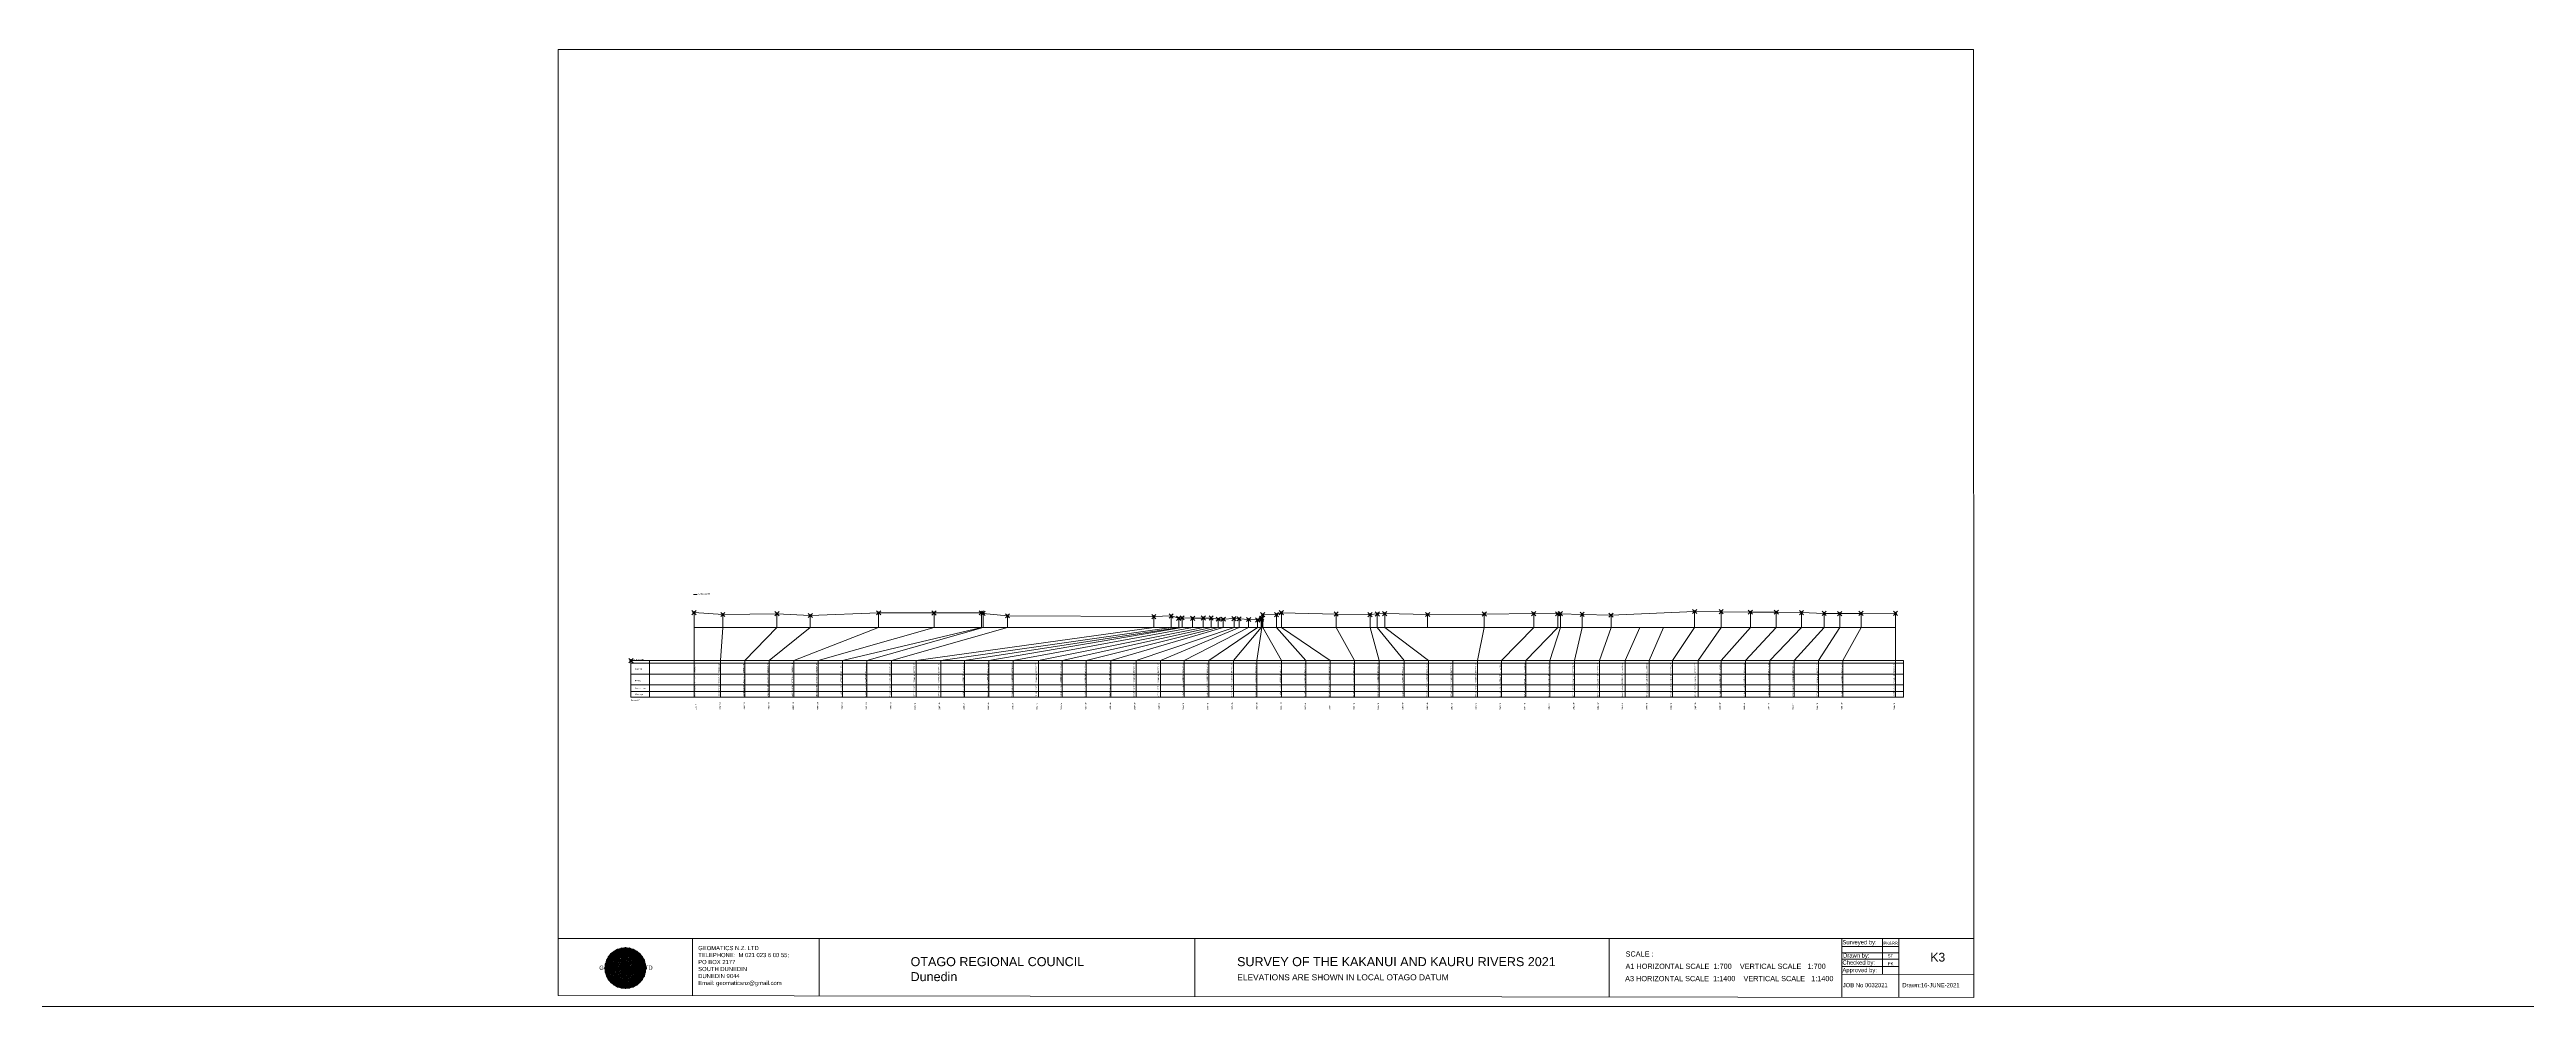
# Model space of a CAD drawing. Header units: millimetres. Extents: x -14020797 to 13046302109, y -19137686871 to 1424965380.
# Drawn here: x -11844555 to -10913291, y 45000 to 404688 of the extents above; entities that cross this region are included whole.
import ezdxf

# ---------------------------------------------------------------- set-up
doc = ezdxf.new("R2010")
doc.units = ezdxf.units.MM
doc.header["$PDMODE"] = 35
doc.header["$PDSIZE"] = 800
doc.layers.get('0').update_dxf_attribs({"lineweight": 0})
doc.layers.add('CODE', color=50, linetype='Continuous', lineweight=0)
doc.layers.add('geo', color=7, linetype='Continuous', lineweight=0)
doc.styles.get("Standard").update_dxf_attribs({"font": 'arial.ttf'})

# ---------------------------------------------------------------- blocks, each defined once
blk = doc.blocks.new('Geomatics_Circle_SPT')
at = {"layer": 'geo', "color": 2, "linetype": 'Continuous', "lineweight": 0}
for p, q in [((0, 25.2), (-25.2, 0)), ((-24.7, 4.9), (-4.9, 24.7)), ((-24.7, -4.9), (4.9, 24.7)), ((4.9, -24.7), (-24.7, 4.9)), ((-24.7, 0), (0, -24.7)), ((-9.7, 23.3), (-23.3, 9.6)), ((9.7, 23.3), (-23.3, -9.7)), ((-23.3, 9.7), (9.7, -23.3)), ((-21, 14), (-14, 21)), ((-21, -14), (14, 21)), ((14, -21), (-21, 14)), ((0, 0), (-17.8, 17.8)), ((0, 0), (-17.8, -17.8)), ((-14, 21), (21, -14)), ((21, 14), (-14, -21)), ((23.3, -9.7), (-9.7, 23.3)), ((-9.7, -23.3), (23.3, 9.7)), ((-4.9, 24.7), (24.7, -4.9)), ((24.7, 4.9), (-4.9, -24.7)), ((25.2, 0), (0, 25.2)), ((0, 0), (17.8, 17.8)), ((0, 0), (17.8, -17.8)), ((0, -24.8), (25.2, 0)), ((4.9, 24.7), (24.7, 4.9)), ((23.3, 9.7), (9.7, 23.3)), ((14, 21), (21, 14)), ((17.8, 18.1), (17.8, 18.1)), ((-4.9, -24.7), (-24.7, -4.9)), ((-23.3, -9.7), (-9.7, -23.3)), ((-14, -21), (-21, -14)), ((-17.8, -17.8), (-17.8, -17.8)), ((24.7, -4.9), (4.9, -24.7)), ((4.9, -24.7), (4.9, -24.7)), ((9.7, -23.3), (23.3, -9.7)), ((21, -14), (14, -21)), ((18.1, -17.8), (18.1, -17.8))]:
    blk.add_line(p, q, dxfattribs=at)
at = {"layer": 'geo', "color": 1, "linetype": 'Continuous', "lineweight": 0}
for p, q in [((-25.2, 0), (9.7, 23.3)), ((-25.2, 0), (-9.6, 23.3)), ((-25.2, 0), (23.3, 9.7)), ((-25.2, 0), (-23.3, 9.7)), ((-23.3, -9.7), (-25.2, 0)), ((-9.6, -23.3), (-25.2, 0)), ((9.7, -23.3), (-25.2, 0)), ((-4.9, 24.8), (-24.7, -4.9)), ((4.9, 24.7), (-24.7, 4.9)), ((14, 21), (-24.7, -4.9)), ((-14, 21), (-24.7, 4.9)), ((21, 14), (-24.7, 4.9)), ((-21, 14), (-24.7, -4.9)), ((0, 0), (-24.7, 4.9)), ((-24.7, 4.9), (-21, -14)), ((-24.7, 4.9), (-4.9, -24.7)), ((-24.7, 4.9), (14, -21)), ((-24.7, 4.9), (-24.7, 4.9)), ((0, 0), (-24.7, -4.9)), ((-23.3, 9.7), (0, 25.2)), ((-23.3, -9.6), (0, 25.2)), ((-23.3, -9.6), (17.8, 17.8)), ((-23.3, 9.7), (-17.8, 17.9)), ((-23.3, -9.6), (-17.8, 17.9)), ((-23.3, 9.7), (17.8, 17.8)), ((-17.8, -17.8), (-23.3, 9.7)), ((0, -25.2), (-23.3, 9.7)), ((-23.3, 9.7), (17.8, -17.8)), ((-23.3, 9.7), (25.2, 0)), ((-23.3, 9.4), (-23.3, 9.4)), ((-23.3, -9.7), (25.2, 0)), ((4.9, 24.8), (-21, -14)), ((-4.9, 24.7), (-21, 14)), ((14, 21), (-21, 14)), ((-14, 21), (-21, -14)), ((0, 0), (-21, 14)), ((-21, 14), (-14, -21)), ((-21, 14), (4.9, -24.7)), ((-21, 14), (-21, 14)), ((24.7, 4.9), (-21, 14)), ((0, 0), (-21, -14)), ((-17.9, 17.6), (-17.9, 17.6)), ((-17.8, 17.8), (9.7, 23.3)), ((-17.8, 17.8), (-9.6, 23.3)), ((-17.8, -17.8), (9.7, 23.3)), ((-17.8, -17.8), (-9.7, 23.3)), ((-9.7, -23.3), (-17.8, 17.8)), ((-17.8, 17.8), (9.7, -23.3)), ((-17.8, 17.8), (23.3, -9.6)), ((-17.8, 17.8), (23.3, 9.7)), ((-17.8, -17.8), (23.3, 9.7)), ((4.9, 24.7), (-14, 21)), ((-4.9, 24.7), (-14, -20.9)), ((0, 0), (-14, 21)), ((-14, 21), (-4.9, -24.7)), ((-14, 21), (-14, 21)), ((24.7, -4.9), (-14, 21)), ((21, 14), (-14, 21)), ((-14, -21), (24.7, 4.9)), ((0, 0), (-14, -21)), ((-9.8, 23.1), (-9.8, 23.1)), ((-9.7, 23.3), (0, 25.2)), ((-9.7, 23.3), (0, -25.2)), ((-9.7, -23.3), (0, 25.2)), ((-9.6, 23.3), (17.8, -17.8)), ((-9.6, 23.3), (25.2, 0)), ((-9.6, 23.3), (17.8, 17.8)), ((-9.6, -23.3), (17.8, 17.9)), ((25.2, 0), (-9.6, -23.3)), ((0, 0), (-4.9, 24.7)), ((-4.9, 24.7), (-4.9, 24.7)), ((21, -14), (-4.9, 24.7)), ((24.8, 4.9), (-4.9, 24.7)), ((14, 21), (-4.9, 24.7)), ((-4.9, -24.7), (21, 14)), ((0, 0), (-4.9, -24.7)), ((-0.2, 25.1), (-0.2, 25.1)), ((0, 25.2), (9.7, -23.3)), ((0, 25.2), (23.3, -9.7)), ((0, 25.2), (23.3, 9.7)), ((0, 25.2), (9.7, 23.3)), ((0, 0), (4.9, 24.7)), ((0, -25.2), (9.7, 23.3)), ((0, 0), (14, 21)), ((0, 0), (21, 14)), ((23.3, 9.7), (0, -25.2)), ((0, 0), (24.8, 4.9)), ((0, 0), (4.9, -24.7)), ((0, 0), (14, -21)), ((0, 0), (21, -14)), ((0, 0), (24.8, -4.9)), ((21, 14), (4.9, 24.8)), ((14, -21), (4.9, 24.7)), ((24.7, -4.9), (4.9, 24.7)), ((4.9, 24.7), (4.9, 24.7)), ((4.9, -24.7), (14, 21)), ((4.9, -24.7), (24.7, 4.9)), ((9.4, 23.3), (9.4, 23.3)), ((9.7, 23.3), (17.8, -17.8)), ((9.7, 23.3), (25.2, 0)), ((9.7, 23.3), (17.8, 17.9)), ((17.8, 17.8), (9.7, -23.3)), ((25.2, 0), (9.7, -23.3)), ((21, -14), (14, 21)), ((24.7, 4.9), (14, 21)), ((14, 21), (14, 21)), ((14, -21), (21, 14)), ((17.6, 17.9), (17.6, 17.9)), ((17.8, 17.8), (23.3, -9.7)), ((17.8, 17.8), (23.3, 9.7)), ((23.3, 9.7), (17.8, -17.8)), ((24.7, -4.9), (21, 14)), ((21, 14), (21, 14)), ((21, -14), (24.7, 4.9)), ((23.1, 9.8), (23.1, 9.8)), ((23.3, 9.7), (25.2, 0)), ((25.2, 0), (23.3, -9.6)), ((24.7, 4.9), (24.7, 4.9)), ((25.1, 0.2), (25.1, 0.2)), ((-25.2, 0), (23.3, -9.7)), ((-25.1, -0.2), (-25.1, -0.2)), ((-24.7, -4.9), (-24.7, -4.9)), ((-24.7, -4.9), (-14, -21)), ((-24.7, -4.9), (4.9, -24.7)), ((-24.7, -4.9), (21, -14)), ((-17.8, -17.8), (-23.3, -9.7)), ((0, -25.2), (-23.3, -9.6)), ((17.8, -17.8), (-23.3, -9.6)), ((-23.1, -9.8), (-23.1, -9.8)), ((-21, -14), (24.7, -4.9)), ((-21, -14), (-21, -14)), ((-21, -14), (-4.9, -24.7)), ((-21, -14), (14, -21)), ((23.3, -9.7), (-17.8, -17.8)), ((-9.6, -23.3), (-17.8, -17.8)), ((9.7, -23.3), (-17.8, -17.8)), ((-17.6, -17.9), (-17.6, -17.9)), ((-14, -21), (21, -14)), ((-14, -21), (-14, -21)), ((-14, -21), (4.9, -24.7)), ((17.8, -17.8), (-9.7, -23.3)), ((0, -25.2), (-9.7, -23.3)), ((-9.4, -23.3), (-9.4, -23.3)), ((-4.9, -24.7), (24.7, -4.9)), ((-4.9, -24.7), (14, -21)), ((-4.9, -24.7), (-4.9, -24.7)), ((23.3, -9.6), (0, -25.2)), ((9.7, -23.3), (0, -25.2)), ((0.2, -25.1), (0.2, -25.1)), ((4.9, -24.7), (21, -14)), ((4.9, -24.7), (4.9, -24.7)), ((17.8, -17.8), (9.7, -23.3)), ((9.8, -23.1), (9.8, -23.1)), ((14, -21), (24.7, -4.9)), ((14, -21), (14, -21)), ((23.3, -9.6), (17.8, -17.8)), ((17.9, -17.6), (17.9, -17.6)), ((21, -14), (21, -14)), ((23.3, -9.4), (23.3, -9.4)), ((24.7, -4.9), (24.7, -4.9))]:
    blk.add_line(p, q, dxfattribs=at)
at = {"layer": 'geo', "color": 114, "linetype": 'Continuous', "lineweight": 0}
for p, q in [((17.9, 17.8), (-25.2, 0)), ((-24.7, 4.9), (14, 21)), ((-24.7, -4.9), (21, 14)), ((-14, -21), (-24.7, 4.9)), ((9.7, 23.3), (-23.3, 9.7)), ((0, 0), (-23.3, 9.7)), ((-23.3, 9.7), (-9.7, -23.3)), ((0, 0), (-23.3, -9.7)), ((-4.9, -24.7), (-21, 14)), ((-20.9, 14), (4.9, 24.7)), ((24.8, 4.9), (-20.9, -14)), ((0, 25.2), (-17.8, 17.8)), ((-17.8, 17.8), (0, -25.2)), ((-14, 21), (-4.9, 24.7)), ((4.9, -24.7), (-14, 21)), ((0, 0), (-9.7, 23.3)), ((0, 0), (-9.7, -23.3)), ((-4.9, 24.7), (14, -21)), ((17.8, -17.8), (0, 25.2)), ((0, 0), (9.7, 23.3)), ((0, 0), (23.3, 9.7)), ((0, 0), (9.7, -23.3)), ((0, 0), (23.3, -9.7)), ((4.9, 24.7), (21, -14)), ((23.3, -9.7), (9.7, 23.3)), ((14, 21), (24.7, -4.9)), ((25.2, 0), (17.8, 17.8)), ((21, 14), (24.7, 4.9)), ((-25.2, 0), (-17.8, -17.8)), ((-21, -14), (-24.7, -4.9)), ((-17.8, -17.8), (25.2, 0)), ((24.8, -4.9), (-14, -21)), ((-9.6, -23.3), (23.3, -9.7)), ((21, -14), (-4.9, -24.8)), ((0, -25.2), (17.9, -17.8)), ((14, -21), (4.9, -24.8))]:
    blk.add_line(p, q, dxfattribs=at)
at = {"layer": 'geo', "color": 250, "linetype": 'Continuous', "lineweight": 0}
for p, q in [((0, 0), (-25.2, 0)), ((24.7, 4.9), (-24.7, 4.9)), ((-24.7, 4.9), (-24.7, -4.9)), ((-23.3, 9.7), (23.3, 9.7)), ((-23.3, 9.7), (-23.3, 9.7)), ((-23.3, -9.7), (-23.3, 9.7)), ((21, 14), (-21, 14)), ((-21, 14), (-21, -14)), ((-17.8, 17.8), (17.8, 17.8)), ((-17.8, -17.8), (-17.8, 17.8)), ((-14, 21), (-14, 21)), ((14, 21), (-14, 21)), ((-14, 20.9), (-14, -21)), ((-9.7, 23.3), (9.7, 23.3)), ((-9.7, -23.3), (-9.7, 23.3)), ((-4.9, 24.7), (4.9, 24.7)), ((-4.9, 24.7), (-4.9, -24.7)), ((0, 0), (0, 25.2)), ((0, 0), (0, -25.2)), ((0, 0), (25.2, 0)), ((4.9, 24.7), (4.9, -24.7)), ((9.7, -23.3), (9.7, 23.3)), ((14, 21), (14, -21)), ((17.8, -17.8), (17.8, 17.8)), ((21, 14), (21, 14)), ((21, -14), (21, 14)), ((23.3, 9.7), (23.3, -9.7)), ((24.7, 4.9), (24.7, 4.9)), ((24.7, -4.9), (24.7, 4.9)), ((-24.7, -4.9), (24.7, -4.9)), ((23.3, -9.7), (-23.3, -9.7)), ((-21, -14), (21, -14)), ((17.8, -17.8), (-17.8, -17.8)), ((-14, -21), (14, -21)), ((9.7, -23.3), (-9.7, -23.3)), ((-4.9, -24.7), (4.9, -24.7))]:
    blk.add_line(p, q, dxfattribs=at)
blk = doc.blocks.new('GeomaticsNZ TITLE BLOCK')
at = {"color": 7, "linetype": 'Continuous', "lineweight": 0}
for p, q in [((0, 94.9), (0, 1579.2)), ((0, 1579.2), (2363.4, 1579.2)), ((2363.4, 1579.2), (2364, 94.9)), ((2364, 94.9), (0, 94.9)), ((0, 94.9), (0, 0)), ((15.9, 94.9), (2364, 94.9)), ((224.3, 95.2), (224.3, -0.3)), ((2364, 94.9), (382.6, 94.9)), ((435.8, 95.2), (435.8, -0.7)), ((1063.4, 94.9), (1063.4, -2.4)), ((1755.4, 94.9), (1755.4, -2.6)), ((2143.9, 94.9), (2143.7, -3)), ((2211.5, 94.9), (2211.5, 36.1)), ((2238.6, 94.8), (2238.6, -3.2)), ((2364, -3.5), (2364, 94.9)), ((2143.6, 60.4), (2238.6, 60.4)), ((2143.8, 48.6), (2238.6, 48.6)), ((2143.9, 81.9), (2238.6, 81.7)), ((2143.9, 71), (2238.6, 71)), ((0, 0), (2364, -3.5)), ((2143.8, 35.4), (2364, 35.3))]:
    blk.add_line(p, q, dxfattribs=at)
at = {"color": 7, "linetype": 'Continuous', "lineweight": 0, "xscale": 1.36, "yscale": 1.36, "zscale": 1.36}
blk.add_blockref('Geomatics_Circle_SPT', (112.4, 45.7), dxfattribs=at)
at = {"color": 7, "linetype": 'Continuous', "lineweight": 0}
for s, p in [('PK&RR', (2213.2, 84.8)), ('ST', (2220.3, 63.6)), ('PK', (2220.4, 50.6))]:
    blk.add_text(s, height=5, dxfattribs=at).set_placement(p)
at = {"color": 7, "linetype": 'Continuous', "lineweight": 0, "attachment_point": 1}
for s, width, heights, insert, char_height in [('{\\C256;GEOMATICS N.Z. LTD                   \\PTELEPHONE:  M 021 023 6 00 55;\\PPO BOX 2177\\PSOUTH DUNEDIN\\PDUNEDIN 9044\\PEmail: geomaticsnz@gmail.com}', 3535.727, [94.7], (234, 82.7), 7), ('{\\C256;Surveyed by:}', 3535.727, [0], (2144.7, 92.4), 7), ('{\\C256;Geomatics N.Z. LTD                   }', 125.079, [15.8], (68.8, 49.9), 7), ('{\\C256;OTAGO REGIONAL COUNCIL\\PDunedin}', 3535.727, [0], (588.6, 64), 15), ('{\\C256;SURVEY OF THE KAKANUI AND KAURU RIVERS 2021}', 3535.727, [0], (1133.8, 64), 15), ('{\\C256;Approved by:}', 3535.727, [0], (2144.7, 45.9), 7), ('{\\C256;Checked by:}', 3535.727, [0], (2144.7, 58.6), 7), ('{\\C256;Drawn by:}', 3535.727, [0], (2145.8, 70.4), 7), ('{\\C256;ELEVATIONS ARE SHOWN IN LOCAL OTAGO DATUM}', 3535.727, [0], (1134.1, 35.4), 10), ('{\\C256;JOB No 0032021}', 3535.727, [0], (2145.3, 20.8), 7), ('{\\C256;Drawn:16-JUNE-2021}', 3535.727, [0], (2244.7, 20.7), 7)]:
    blk.add_mtext_dynamic_manual_height_columns(s, width=width, gutter_width=159, heights=heights, dxfattribs=dict(at, insert=insert, char_height=char_height))

msp = doc.modelspace()

# ---------------------------------------------------------------- linework, layer by layer
at = {"color": 1, "linetype": 'Continuous', "lineweight": 0}
msp.add_line((-11602416.255, 199866.554), (-11601124.289, 199866.554), dxfattribs=at)
at = {"linetype": 'Continuous', "lineweight": 0}
for p, q in [((-11602235.075, 193047), (-11602235.075, 161248.305)), ((-11591410.886, 187478.645), (-11592262.56, 175000)), ((-11591410.886, 192337), (-11591410.886, 187478.645)), ((-11571066.76, 187478.645), (-11583138.565, 175000)), ((-11558540.492, 187478.645), (-11574048.931, 175000)), ((-11571066.76, 192599), (-11571066.76, 187478.645)), ((-11532840.616, 187478.645), (-11564686.605, 175000)), ((-11558540.492, 191949), (-11558540.492, 187478.645)), ((-11511994.894, 187478.645), (-11555563.003, 175000)), ((-11494175.226, 187478.645), (-11546478.785, 175000)), ((-11493565.014, 187478.645), (-11537211.737, 175000)), ((-11532840.616, 192961), (-11532840.616, 187478.645)), ((-11484390.529, 187478.645), (-11528016.396, 175000)), ((-11429355.096, 187478.645), (-11518772.919, 175000)), ((-11511994.894, 192902), (-11511994.894, 187478.645)), ((-11422843.81, 187478.645), (-11509433.141, 175000)), ((-11419999.733, 187478.645), (-11500545.091, 175000)), ((-11494175.226, 192953), (-11494175.226, 187478.645)), ((-11493565.014, 192763), (-11493565.014, 187478.645)), ((-11418727.962, 187478.645), (-11491412.106, 175000)), ((-11484390.529, 191834), (-11484390.529, 187478.645)), ((-11482279.121, 175000), (-11414812.161, 187478.645)), ((-11410785.642, 187478.645), (-11472700.662, 175000)), ((-11407803.195, 187478.645), (-11463871.448, 175000)), ((-11405158.907, 187478.645), (-11454765.85, 175000)), ((-11403259.457, 187478.645), (-11445516.063, 175000)), ((-11399214.411, 187478.645), (-11436069.259, 175000)), ((-11429355.096, 191527), (-11429355.096, 187478.645)), ((-11397271.063, 187478.645), (-11426854.901, 175000)), ((-11422843.81, 191797), (-11422843.81, 187478.645)), ((-11419999.733, 190908), (-11419999.733, 187478.645)), ((-11418727.962, 191088), (-11418727.962, 187478.645)), ((-11393753.383, 187478.645), (-11417964.279, 175000)), ((-11414812.161, 190918), (-11414812.161, 187478.645)), ((-11410785.642, 190998), (-11410785.642, 187478.645)), ((-11390339.942, 187478.645), (-11408673.464, 175000)), ((-11407803.195, 190968), (-11407803.195, 187478.645)), ((-11405158.907, 190568), (-11405158.907, 187478.645)), ((-11403259.457, 190588), (-11403259.457, 187478.645)), ((-11388991.157, 187478.645), (-11399382.648, 175000)), ((-11399214.411, 190799), (-11399214.411, 187478.645)), ((-11397271.063, 190709), (-11397271.063, 187478.645)), ((-11393753.383, 190439), (-11393753.383, 187478.645)), ((-11388808.047, 187478.645), (-11390579.513, 175000)), ((-11390339.942, 190289), (-11390339.942, 187478.645)), ((-11388991.157, 190459), (-11388991.157, 187478.645)), ((-11388808.047, 190959), (-11388808.047, 187478.645)), ((-11388435.032, 192229), (-11388435.032, 187478.645)), ((-11388435.032, 187478.645), (-11381348.645, 175000)), ((-11383248.22, 192299), (-11383248.22, 187478.645)), ((-11372200.283, 175000), (-11383248.22, 187478.645)), ((-11381410.429, 192990), (-11381410.429, 187478.645)), ((-11381410.429, 187478.645), (-11363093.529, 175000)), ((-11360812.285, 192471), (-11360812.285, 187478.645)), ((-11360812.285, 187478.645), (-11353862.236, 175000)), ((-11348080.084, 192281), (-11348080.084, 187478.645)), ((-11348080.084, 187478.645), (-11344602.871, 175000)), ((-11345338.433, 192531), (-11345338.433, 187478.645)), ((-11342536.299, 192652), (-11342536.299, 187478.645)), ((-11326441.749, 192342), (-11326441.749, 187478.645)), ((-11305145.457, 192504), (-11305145.457, 187478.645)), ((-11286540.572, 192685), (-11286540.572, 187478.645)), ((-11277516.119, 192585), (-11277516.119, 187478.645)), ((-11276498.162, 192605), (-11276498.162, 187478.645)), ((-11268332.279, 192386), (-11268332.279, 187478.645)), ((-11257455.717, 192066), (-11257455.717, 187478.645)), ((-11226057.481, 193448), (-11226057.481, 187478.645)), ((-11216056.099, 193378), (-11216056.099, 187478.645)), ((-11205058.835, 193219), (-11205058.835, 187478.645)), ((-11195361.862, 193209), (-11195361.862, 187478.645)), ((-11185846.317, 193060), (-11185846.317, 187478.645)), ((-11177339.491, 192740), (-11177339.491, 187478.645)), ((-11171492.09, 192691), (-11171492.09, 187478.645)), ((-11163454.78, 192721), (-11163454.78, 187478.645)), ((-11150522.025, 192782), (-11150522.025, 161248.305)), ((-11625977.901, 175000), (-11585323.346, 175000)), ((-11618964.752, 175000), (-11618964.752, 161248.305)), ((-11592262.56, 161248.305), (-11592262.56, 175000)), ((-11583138.565, 161248.305), (-11583138.565, 175000)), ((-11574048.931, 161248.305), (-11574048.931, 175000)), ((-11564686.605, 161248.305), (-11564686.605, 175000)), ((-11555563.003, 161248.305), (-11555563.003, 175000)), ((-11546478.785, 161248.305), (-11546478.785, 175000)), ((-11537211.737, 161248.305), (-11537211.737, 175000)), ((-11528016.396, 161248.305), (-11528016.396, 175000)), ((-11518772.919, 161248.305), (-11518772.919, 175000)), ((-11509433.141, 161248.305), (-11509433.141, 175000)), ((-11500545.091, 161248.305), (-11500545.091, 175000)), ((-11491412.106, 161248.305), (-11491412.106, 175000)), ((-11482279.121, 161248.305), (-11482279.121, 175000)), ((-11472700.662, 161248.305), (-11472700.662, 175000)), ((-11463871.448, 161248.305), (-11463871.448, 175000)), ((-11454765.85, 161248.305), (-11454765.85, 175000)), ((-11445516.063, 161248.305), (-11445516.063, 175000)), ((-11436069.259, 161248.305), (-11436069.259, 175000)), ((-11426854.901, 161248.305), (-11426854.901, 175000)), ((-11417964.279, 161248.305), (-11417964.279, 175000)), ((-11408673.464, 161248.305), (-11408673.464, 175000)), ((-11399382.648, 161248.305), (-11399382.648, 175000)), ((-11390579.513, 161248.305), (-11390579.513, 175000)), ((-11381348.645, 161248.305), (-11381348.645, 175000)), ((-11372200.283, 161248.305), (-11372200.283, 175000)), ((-11363093.529, 161248.305), (-11363093.529, 175000)), ((-11353862.236, 161248.305), (-11353862.236, 175000)), ((-11344602.871, 161248.305), (-11344602.871, 175000)), ((-11335295.088, 161248.305), (-11335295.088, 175000)), ((-11326157.951, 161248.305), (-11326157.951, 175000)), ((-11316974.422, 161248.305), (-11316974.422, 175000)), ((-11307693.872, 161248.305), (-11307693.872, 175000)), ((-11298642.434, 161248.305), (-11298642.434, 175000)), ((-11289546.261, 161248.305), (-11289546.261, 175000)), ((-11280441.774, 161248.305), (-11280441.774, 175000)), ((-11271222.468, 161248.305), (-11271222.468, 175000)), ((-11261846.117, 161248.305), (-11261846.117, 175000)), ((-11252184.313, 161248.305), (-11252184.313, 175000)), ((-11243128.396, 161248.305), (-11243128.396, 175000)), ((-11234366.988, 161248.305), (-11234366.988, 175000)), ((-11224722.075, 161248.305), (-11224722.075, 175000)), ((-11216022.849, 161248.305), (-11216022.849, 175000)), ((-11206893.994, 161248.305), (-11206893.994, 175000)), ((-11197745.349, 161248.305), (-11197745.349, 175000)), ((-11188649.819, 161248.305), (-11188649.819, 175000)), ((-11179472.001, 161248.305), (-11179472.001, 175000)), ((-11170312.066, 161248.305), (-11170312.066, 175000))]:
    msp.add_line(p, q, dxfattribs=at)
at = {"color": 7, "linetype": 'Continuous', "lineweight": 0}
for p, q in [((-11602235.075, 187478.645), (-11150522.025, 187478.645)), ((-11625977.901, 175000), (-11625977.901, 161248.305)), ((-11625977.901, 174076.552), (-11147542.213, 174076.552)), ((-11625977.901, 169946.779), (-11147542.213, 169946.779)), ((-11606444.345, 175000), (-11147542.213, 175000)), ((-11147542.213, 175000), (-11147542.213, 161248.305)), ((-11625977.901, 165885.475), (-11147542.213, 165885.475)), ((-11625977.901, 163350.052), (-11147542.213, 163350.052)), ((-11625977.901, 161248.305), (-11147542.213, 161248.305))]:
    msp.add_line(p, q, dxfattribs=at)
for p, q in [((-11345338.433, 187478.645), (-11335295.088, 175000)), ((-11342536.299, 187478.645), (-11326157.951, 175000)), ((-11305145.457, 187478.645), (-11307693.872, 175000)), ((-11286540.572, 187478.645), (-11298642.434, 175000)), ((-11277516.119, 187478.645), (-11289546.261, 175000)), ((-11276498.162, 187478.645), (-11280441.774, 175000)), ((-11268332.279, 187478.645), (-11271222.468, 175000)), ((-11257455.717, 187478.645), (-11261846.117, 175000)), ((-11246696.149, 187478.645), (-11252184.313, 175000)), ((-11237805.056, 187478.645), (-11243128.396, 175000)), ((-11226057.481, 187478.645), (-11234366.988, 175000)), ((-11216056.099, 187478.645), (-11224722.075, 175000)), ((-11205058.835, 187478.645), (-11216022.849, 175000)), ((-11195361.862, 187478.645), (-11206893.994, 175000)), ((-11185846.317, 187478.645), (-11197745.349, 175000)), ((-11177339.491, 187478.645), (-11188649.819, 175000)), ((-11171492.09, 187478.645), (-11179472.001, 175000)), ((-11163454.78, 187478.645), (-11170312.066, 175000))]:
    msp.add_line(p, q)
at = {"color": 3}
msp.add_line((-14020796.985, 45000), (6932249.242, 45000), dxfattribs=at)
at = {"color": 1, "lineweight": 0}
msp.add_lwpolyline([(-11602235.075, 193047), (-11591410.886, 192337), (-11571066.76, 192599), (-11558540.492, 191949), (-11532840.616, 192961), (-11511994.894, 192902), (-11494175.226, 192953), (-11493565.014, 192763), (-11484390.529, 191834), (-11429355.096, 191527), (-11422843.81, 191797), (-11419999.733, 190908), (-11418727.962, 191088), (-11414812.161, 190918), (-11410785.642, 190998), (-11407803.195, 190968), (-11405158.907, 190568), (-11403259.457, 190588), (-11399214.411, 190799), (-11397271.063, 190709), (-11393374.202, 190439), (-11390339.942, 190289), (-11388991.157, 190459), (-11388808.047, 190959), (-11388435.032, 192229), (-11383248.22, 192299), (-11381410.429, 192990), (-11360812.285, 192471), (-11348080.084, 192281), (-11345338.433, 192531), (-11342536.299, 192652), (-11326441.749, 192342), (-11305145.457, 192504), (-11286540.572, 192685), (-11277516.119, 192585), (-11276498.162, 192605), (-11268332.279, 192386), (-11257455.717, 192066), (-11226057.481, 193448), (-11216056.099, 193378), (-11205058.835, 193219), (-11195361.862, 193209), (-11185846.317, 193060), (-11177339.491, 192740), (-11171492.09, 192691), (-11163454.78, 192721), (-11150522.025, 192782)], dxfattribs=at)
at = {"color": 7, "linetype": 'Continuous', "lineweight": 0}
for p in [(-11602235.075, 193047), (-11591410.886, 192337), (-11571066.76, 192599), (-11558540.492, 191949), (-11532840.616, 192961), (-11511994.894, 192902), (-11494175.226, 192953), (-11493565.014, 192763), (-11484390.529, 191834), (-11429355.096, 191527), (-11422843.81, 191797), (-11419999.733, 190908), (-11418727.962, 191088), (-11414812.161, 190918), (-11410785.642, 190998), (-11407803.195, 190968), (-11405158.907, 190568), (-11403259.457, 190588), (-11399214.411, 190799), (-11397271.063, 190709), (-11393753.383, 190439), (-11390339.942, 190289), (-11388991.157, 190459), (-11388808.047, 190959), (-11388435.032, 192229), (-11383248.22, 192299), (-11381410.429, 192990), (-11360812.285, 192471), (-11348080.084, 192281), (-11345338.433, 192531), (-11342536.299, 192652), (-11326441.749, 192342), (-11305145.457, 192504), (-11286540.572, 192685), (-11277516.119, 192585), (-11276498.162, 192605), (-11268332.279, 192386), (-11257455.717, 192066), (-11226057.481, 193448), (-11216056.099, 193378), (-11205058.835, 193219), (-11195361.862, 193209), (-11185846.317, 193060), (-11177339.491, 192740), (-11171492.09, 192691), (-11163454.78, 192721), (-11150522.025, 192782), (-11625977.901, 174999.998)]:
    msp.add_point(p, dxfattribs=at)

# ---------------------------------------------------------------- block references
at = {"color": 7, "linetype": 'Continuous', "lineweight": 0, "xscale": 225.1542332151227, "yscale": 225.1542332151227, "zscale": 225.1542332151227}
msp.add_blockref('GeomaticsNZ TITLE BLOCK', (-11653351.051, 49116.627), dxfattribs=at)

# ---------------------------------------------------------------- texts
at = {"linetype": 'Continuous', "lineweight": 0}
msp.add_text('Ground Level', height=500, dxfattribs=at).set_placement((-11600521.114, 199844.35))
at = {"color": 7, "linetype": 'Continuous', "lineweight": 0}
for s, height, p in [('DATUM 175.00', 500, (-11625977.89, 175146.766)), ('Easting', 500, (-11624453.689, 167162.095)), ('Northing', 500, (-11624451.642, 171560.657)), ('Section K3', 500, (-11625977.901, 159797.682)), ('Ground Level', 500, (-11624435.612, 164275.128)), ('Chainage', 500, (-11624433.225, 162077.102)), ('SCALE :  ', 1962.818, (-11251995.115, 63740.91)), ('K3', 3271.3634, (-11137422.977, 61884.84)), ('A3 HORIZONTAL SCALE  1:1400    VERTICAL SCALE   1:1400 ', 1962.81805, (-11252162.511, 54502.411)), ('A1 HORIZONTAL SCALE  1:700    VERTICAL SCALE   1:700 ', 1962.81805, (-11252015.194, 59121.66))]:
    msp.add_text(s, height=height, dxfattribs=at).set_placement(p)
at = {"linetype": 'Continuous', "lineweight": 0}
for s, p in [('100.24  193.05  1422855.57  5003085.43', (-11601733.028, 161172.248)), ('111.07  192.34  1422865.51  5003080.60', (-11592556.296, 161172.248)), ('131.41  192.60  1422879.91  5003065.96', (-11583379.564, 161172.248)), ('143.94  191.95  1422889.94  5003058.45', (-11574202.833, 161172.248)), ('169.64  192.96  1422906.77  5003038.41', (-11565026.101, 161172.248)), ('190.48  192.90  1422929.29  5003033.28', (-11555849.369, 161172.248)), ('208.30  192.95  1422940.87  5003019.09', (-11546672.637, 161227.841)), ('208.91  192.76  1422943.95  5003022.11', (-11537495.905, 161227.841)), ('218.09  191.83  1422948.95  5003013.54', (-11528319.173, 161227.841)), ('273.12  191.53  1422991.61  5002978.75', (-11519142.441, 161227.841)), ('279.64  191.80  1422996.74  5002974.74', (-11509965.71, 161227.841)), ('282.48  190.91  1423013.92  5002993.92', (-11500789.319, 161227.841)), ('283.75  191.09  1423000.01  5002972.24', (-11491612.587, 161227.841)), ('287.67  190.92  1423003.01  5002969.72', (-11482435.855, 161227.841)), ('291.69  191.00  1423006.19  5002967.25', (-11473259.123, 161227.841)), ('294.68  190.97  1423008.60  5002965.49', (-11464082.391, 161227.841)), ('297.32  190.57  1423010.69  5002963.87', (-11454905.659, 161227.841)), ('299.22  190.59  1423012.10  5002962.59', (-11445728.928, 161227.841)), ('303.27  190.80  1423015.28  5002960.09', (-11436552.196, 161218.974)), ('305.21  190.71  1423016.84  5002958.93', (-11427375.464, 161218.974)), ('308.73  190.44  1423019.64  5002956.80', (-11418198.732, 161218.974)), ('312.14  190.29  1423022.48  5002954.89', (-11409022, 161218.974)), ('313.49  190.46  1423023.30  5002953.75', (-11399845.268, 161218.974)), ('313.67  190.96  1423023.47  5002953.67', (-11390668.536, 161218.974)), ('314.04  192.23  1423023.85  5002953.55', (-11381491.805, 161218.974)), ('319.23  192.30  1423027.83  5002950.22', (-11372315.073, 161218.974)), ('321.07  192.99  1423029.35  5002949.18', (-11363138.341, 161218.974)), ('341.67  192.47  1423045.52  5002936.42', (-11353961.609, 161218.974)), ('354.40  192.28  1423055.56  5002928.59', (-11344784.877, 161218.974)), ('357.14  192.53  1423057.86  5002927.08', (-11335608.145, 161218.974)), ('359.94  192.65  1423060.08  5002925.37', (-11326431.413, 161218.974)), ('376.04  192.34  1423072.55  5002915.19', (-11317254.681, 161218.974)), ('397.33  192.50  1423089.27  5002902.00', (-11308077.95, 161218.974)), ('415.94  192.69  1423103.95  5002890.57', (-11298901.218, 161239.438)), ('424.96  192.59  1423111.27  5002885.28', (-11289724.486, 161239.438)), ('425.98  192.61  1423111.85  5002884.37', (-11280547.754, 161239.438)), ('434.15  192.39  1423118.22  5002879.26', (-11271371.022, 161239.438)), ('445.02  192.07  1423126.89  5002872.69', (-11262194.29, 161239.438)), ('455.78  192.83  1423135.27  5002865.94', (-11253017.558, 161239.438)), ('464.67  193.30  1423142.35  5002860.56', (-11243840.827, 161239.438)), ('476.42  193.45  1423151.57  5002853.28', (-11234664.095, 161239.438)), ('486.42  193.38  1423159.41  5002847.07', (-11225487.363, 161239.438)), ('497.42  193.22  1423168.10  5002840.33', (-11216310.631, 161239.438)), ('507.12  193.21  1423175.71  5002834.32', (-11207133.899, 161219.315)), ('516.63  193.06  1423183.16  5002828.40', (-11197957.167, 161219.315)), ('525.14  192.74  1423189.83  5002823.12', (-11188780.435, 161219.315)), ('530.99  192.69  1423194.43  5002819.51', (-11179603.703, 161219.315)), ('539.02  192.72  1423200.77  5002814.57', (-11170426.972, 161219.315)), ('551.96  192.78  1423211.01  5002806.67', (-11150844.803, 161219.315))]:
    msp.add_text(s, height=500, rotation=90, dxfattribs=at).set_placement(p)
at = {"layer": 'CODE', "linetype": 'Continuous', "lineweight": 0}
for s, p in [('1050  F', (-11601401.034, 156471.432)), ('4007  SH', (-11592231.168, 156538.621)), ('4006  SH', (-11583061.302, 156538.621)), ('4005  SH', (-11573891.436, 156538.621)), ('4004  SH', (-11564721.569, 156538.621)), ('4003  SH', (-11555551.703, 156538.621)), ('4002  SH', (-11546381.496, 156538.621)), ('4001  SH', (-11537211.63, 156538.621)), ('4000  SH', (-11528041.763, 156538.621)), ('3038  SH', (-11518871.897, 156518.158)), ('3037  SH', (-11509701.69, 156518.158)), ('4008  W', (-11500537.963, 156538.621)), ('3036  SH', (-11491368.096, 156518.158)), ('3035  SH', (-11482197.889, 156518.158)), ('3034  S', (-11473027.682, 156518.158)), ('3033  W', (-11463863.955, 156518.158)), ('3032  SH', (-11454693.747, 156518.158)), ('3031  SH', (-11445523.54, 156518.158)), ('3030  SH', (-11436353.333, 156518.158)), ('3029  SH', (-11427183.126, 156518.158)), ('3028  SH', (-11418012.918, 156518.158)), ('3027  SH', (-11408842.711, 156518.158)), ('3026  SH', (-11399672.504, 156518.158)), ('3025  BB', (-11390508.777, 156518.158)), ('3024  TB', (-11381345.049, 156518.158)), ('3023  SH', (-11372174.842, 156518.158)), ('3022  F', (-11363011.115, 156518.158)), ('3021  SH', (-11353840.908, 156518.158)), ('3020  SH', (-11344670.7, 156518.158)), ('3019  SH', (-11335500.493, 156518.158)), ('3018  SH', (-11326330.286, 156518.158)), ('3017  SH', (-11317160.079, 156518.158)), ('3016  SH', (-11307989.871, 156518.158)), ('3015  SH', (-11298819.664, 156518.158)), ('3014  SH', (-11289649.457, 156518.158)), ('3013  F', (-11280485.729, 156518.158)), ('3012  SH', (-11271315.522, 156518.158)), ('3011  SH', (-11262145.315, 156518.158)), ('3010  SH', (-11252975.108, 156518.158)), ('3009  SH', (-11243804.9, 156518.158)), ('3008  SH', (-11234634.693, 156518.158)), ('3007  SH', (-11225464.486, 156518.158)), ('3006  SH', (-11216294.278, 156518.158)), ('3005  SH', (-11207124.071, 156518.158)), ('3004  SH', (-11197953.864, 156518.158)), ('3003  F', (-11188790.137, 156518.158)), ('3002  SH', (-11179619.929, 156518.158)), ('3001  SH', (-11170449.722, 156518.158)), ('3000  SH', (-11150677.746, 156518.158))]:
    msp.add_text(s, height=500, rotation=90, dxfattribs=at).set_placement(p)

doc.saveas('drawing.dxf')
